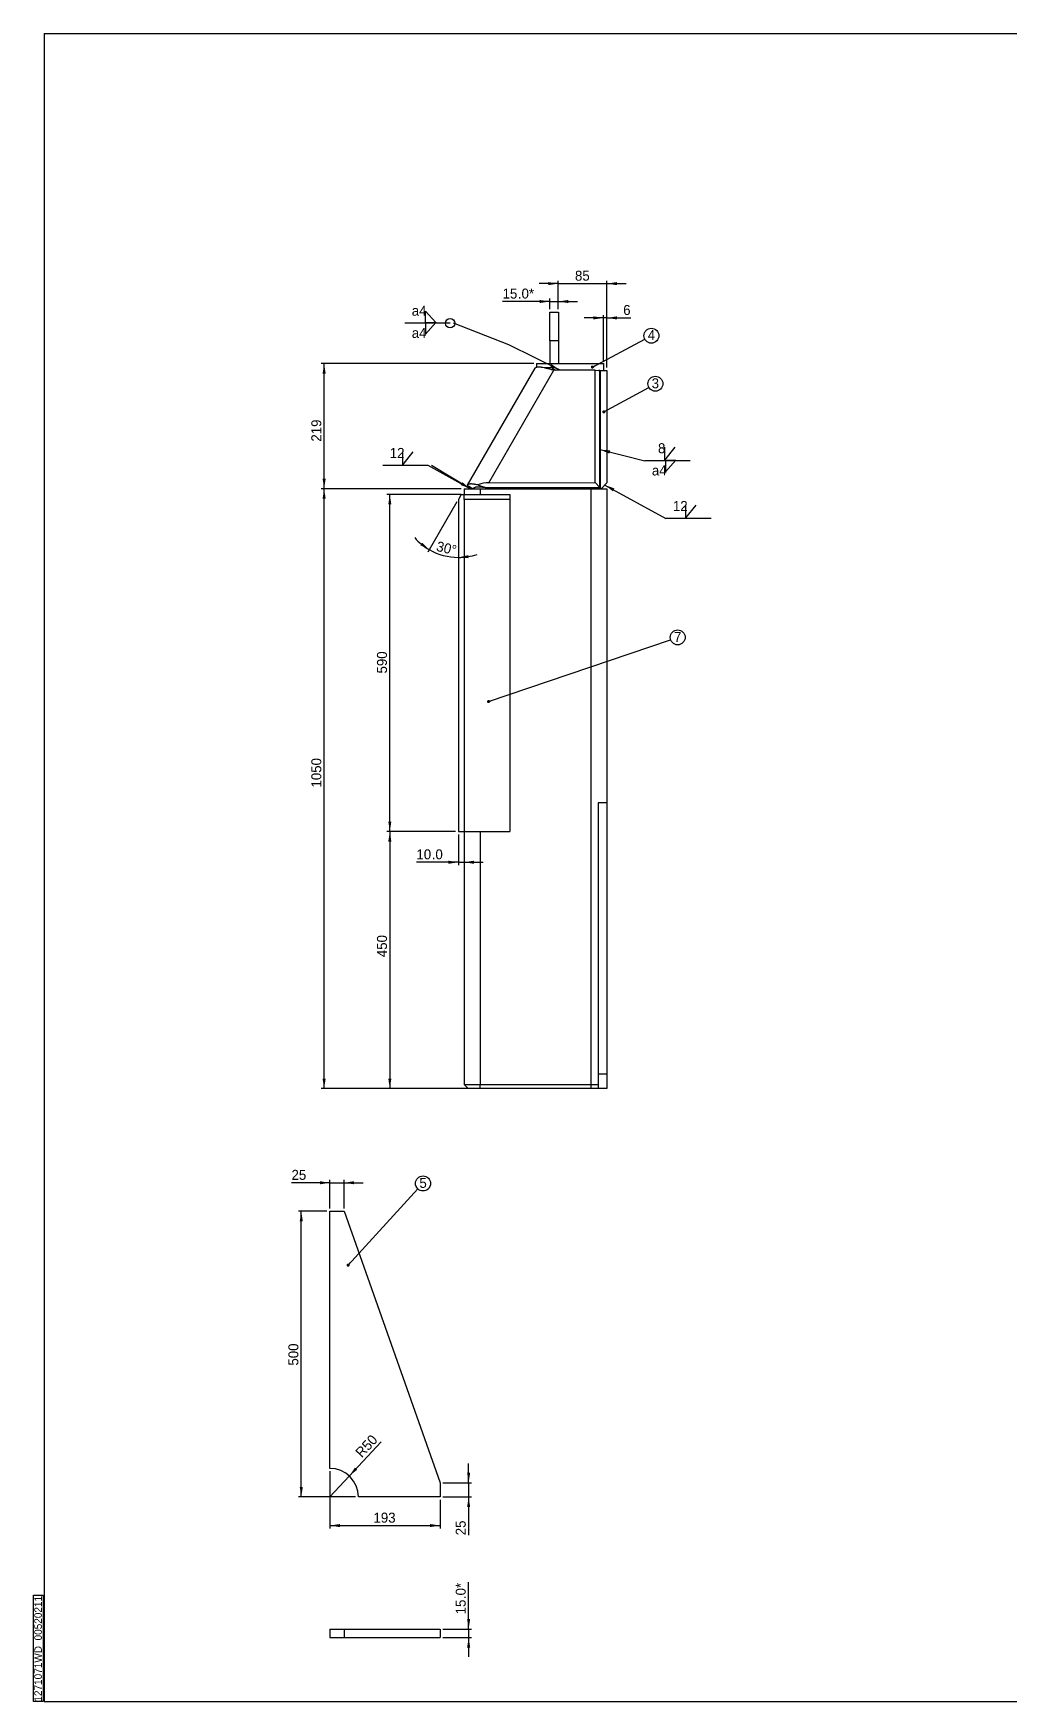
# Model space of a CAD drawing. Header units: millimetres. Extents: x 8 to 4195, y 25 to 2945.
# Drawn here: x 8 to 1717, y 25 to 2945 of the extents above; entities that cross this region are included whole.
import ezdxf

# ---------------------------------------------------------------- set-up
doc = ezdxf.new("R2010")
doc.units = ezdxf.units.MM
doc.header["$LTSCALE"] = 5
doc.layers.add('AM_0', color=7, linetype='Continuous', lineweight=25)
doc.layers.add('AM_5', color=3, linetype='Continuous')
doc.layers.add('AM_6', color=2, linetype='Continuous')
doc.styles.add('SLDTEXTSTYLE0', font='ARIAL.TTF', dxfattribs={"width": 0.948})
doc.styles.get("Standard").update_dxf_attribs({"font": 'ARIAL.TTF'})
doc.dimstyles.new('SLDDIMSTYLE0', dxfattribs={"dimtxt": 17.5, "dimasz": 17.5, "dimexe": 0, "dimexo": 0.0625, "dimgap": 4.375, "dimtad": 1, "dimdec": 1, "dimrnd": 1e-09, "dimzin": 12, "dimdsep": 46, "dimtxsty": 'SLDTEXTSTYLE0', "dimsah": 1, "dimcen": 0.09, "dimadec": 0, "dimazin": 3, "dimtfac": 1, "dimtdec": 1, "dimtmove": 0, "dimatfit": 0, "dimfxl": 1, "dimfrac": 2, "dimtolj": 1, "dimtzin": 12, "dimarcsym": 0})
doc.dimstyles.new('SLDDIMSTYLE1', dxfattribs={"dimtxt": 17.5, "dimasz": 17.5, "dimexe": 0, "dimexo": 0.0625, "dimgap": 4.375, "dimtad": 1, "dimdec": 1, "dimrnd": 1e-09, "dimzin": 12, "dimdsep": 46, "dimtxsty": 'SLDTEXTSTYLE0', "dimsah": 1, "dimcen": 0.09, "dimadec": 0, "dimazin": 3, "dimtfac": 1, "dimtdec": 1, "dimtofl": 0, "dimtmove": 0, "dimatfit": 3, "dimfxl": 1, "dimfrac": 2, "dimtolj": 1, "dimtzin": 12, "dimarcsym": 0})
doc.dimstyles.new('SLDDIMSTYLE11', dxfattribs={"dimtxt": 17.5, "dimasz": 17.5, "dimexe": 0, "dimexo": 0.0625, "dimgap": 4.375, "dimtad": 1, "dimdec": 1, "dimrnd": 1e-09, "dimzin": 12, "dimdsep": 46, "dimtxsty": 'SLDTEXTSTYLE0', "dimsah": 1, "dimcen": 0, "dimadec": 0, "dimazin": 3, "dimtfac": 1, "dimtdec": 1, "dimtofl": 0, "dimtmove": 0, "dimatfit": 3, "dimfxl": 1, "dimfrac": 2, "dimtolj": 1, "dimtzin": 12, "dimarcsym": 0})
doc.dimstyles.new('SLDDIMSTYLE2', dxfattribs={"dimtxt": 17.5, "dimasz": 17.5, "dimexe": 0, "dimexo": 0.0625, "dimgap": 4.375, "dimtad": 1, "dimdec": 4, "dimlfac": 5, "dimzin": 12, "dimdsep": 46, "dimtxsty": 'SLDTEXTSTYLE0', "dimsah": 1, "dimcen": 0.09, "dimadec": 1, "dimazin": 3, "dimtfac": 1, "dimtdec": 1, "dimtofl": 0, "dimtmove": 0, "dimatfit": 3, "dimfxl": 1, "dimfrac": 2, "dimtolj": 1, "dimtzin": 12, "dimarcsym": 0})
doc.dimstyles.new('SLDDIMSTYLE3', dxfattribs={"dimtxt": 0.18, "dimasz": 5.384615, "dimexe": 0, "dimexo": 0.0625, "dimgap": 0, "dimtad": 0, "dimtih": 1, "dimtoh": 1, "dimdec": 0, "dimrnd": 1e-09, "dimzin": 0, "dimdsep": 46, "dimtxsty": 'STANDARD', "dimblk1": 'DOT', "dimblk2": 'DOT', "dimsah": 1, "dimcen": 0.09, "dimadec": 0, "dimazin": 0, "dimtfac": 5.384615, "dimtdec": 0, "dimtofl": 0, "dimtmove": 0, "dimatfit": 3, "dimldrblk": 'DOT', "dimfxl": 1, "dimfrac": 2, "dimtolj": 1, "dimtzin": 0, "dimarcsym": 0})
doc.dimstyles.new('SLDDIMSTYLE4', dxfattribs={"dimtxt": 0.18, "dimasz": 17.5, "dimexe": 0, "dimexo": 0.0625, "dimgap": 0, "dimtad": 0, "dimtih": 1, "dimtoh": 1, "dimdec": 0, "dimrnd": 1e-09, "dimzin": 0, "dimdsep": 46, "dimtxsty": 'STANDARD', "dimsah": 1, "dimcen": 0.09, "dimadec": 0, "dimazin": 0, "dimtfac": 17.5, "dimtdec": 0, "dimtofl": 0, "dimtmove": 0, "dimatfit": 3, "dimfxl": 1, "dimfrac": 2, "dimtolj": 1, "dimtzin": 0, "dimarcsym": 0})

# ---------------------------------------------------------------- blocks, each defined once
blk = doc.blocks.new('SW_NOTE_0')
at = {"layer": 'AM_6', "color": 0}
for p, q in [((-18.8, 0.2), (-18.8, 186.4)), ((-18.8, 186.4), (-1.4, 186.4)), ((-1.4, 186.4), (-1.4, 0.2)), ((-1.4, 0.2), (-18.8, 0.2))]:
    blk.add_line(p, q, dxfattribs=at)
at = {"layer": 'AM_6', "color": 0, "insert": (-17.1, 0), "char_height": 13.229, "attachment_point": 1, "rotation": 90, "style": 'SLDTEXTSTYLE0'}
blk.add_mtext('1271071WD_00520211', dxfattribs=at)
blk = doc.blocks.new('_D')
at = {"layer": 'AM_5'}
for p, q in [((1005.7, 2446.9), (972.1, 2446.9)), ((1005.7, 2371.9), (1005.7, 2451.9)), ((1011.7, 2446.9), (1005.7, 2446.9)), ((1011.7, 2359.9), (1011.7, 2451.9)), ((1011.7, 2446.9), (1053.7, 2446.9))]:
    blk.add_line(p, q, dxfattribs=at)
for points in [[(1005.7, 2446.9), (988.2, 2449.6), (988.2, 2444.2)], [(1011.7, 2446.9), (1029.2, 2444.2), (1029.2, 2449.6)]]:
    blk.add_solid(points, dxfattribs=at)
at = {"layer": 'AM_5', "insert": (1040.3, 2469.5), "char_height": 17.5, "attachment_point": 1, "style": 'SLDTEXTSTYLE0'}
blk.add_mtext('6', dxfattribs=at)
blk = doc.blocks.new('_D_1')
at = {"layer": 'AM_5'}
for p, q in [((756.7, 2147.9), (511.7, 2147.9)), ((516.7, 1097.9), (516.7, 2147.9)), ((784.7, 1097.9), (511.7, 1097.9))]:
    blk.add_line(p, q, dxfattribs=at)
for points in [[(516.7, 2147.9), (514, 2130.4), (519.4, 2130.4)], [(516.7, 1097.9), (519.4, 1115.4), (514, 1115.4)]]:
    blk.add_solid(points, dxfattribs=at)
at = {"layer": 'AM_5', "insert": (494.2, 1624.9), "char_height": 17.5, "attachment_point": 1, "rotation": 90, "style": 'SLDTEXTSTYLE0'}
blk.add_mtext('1050', dxfattribs=at)
blk = doc.blocks.new('_D_2')
at = {"layer": 'AM_5'}
for p, q in [((883.7, 2366.9), (511.7, 2366.9)), ((516.7, 2147.9), (516.7, 2366.9)), ((756.7, 2147.9), (511.7, 2147.9))]:
    blk.add_line(p, q, dxfattribs=at)
for points in [[(516.7, 2366.9), (514, 2349.4), (519.4, 2349.4)], [(516.7, 2147.9), (519.4, 2165.4), (514, 2165.4)]]:
    blk.add_solid(points, dxfattribs=at)
at = {"layer": 'AM_5', "insert": (494.2, 2230.3), "char_height": 17.5, "attachment_point": 1, "rotation": 90, "style": 'SLDTEXTSTYLE0'}
blk.add_mtext('219', dxfattribs=at)
blk = doc.blocks.new('_D_3')
at = {"layer": 'AM_5'}
for p, q in [((756.7, 2137.9), (626.7, 2137.9)), ((631.7, 1547.9), (631.7, 2137.9)), ((746.7, 1547.9), (626.7, 1547.9))]:
    blk.add_line(p, q, dxfattribs=at)
for points in [[(631.7, 2137.9), (629, 2120.4), (634.4, 2120.4)], [(631.7, 1547.9), (634.4, 1565.4), (629, 1565.4)]]:
    blk.add_solid(points, dxfattribs=at)
at = {"layer": 'AM_5', "insert": (609.2, 1824.5), "char_height": 17.5, "attachment_point": 1, "rotation": 90, "style": 'SLDTEXTSTYLE0'}
blk.add_mtext('590', dxfattribs=at)
blk = doc.blocks.new('_D_4')
at = {"layer": 'AM_5'}
blk.add_line((749.2, 2124.9), (698.4, 2036.8), dxfattribs=at)
for start, end in [(221.2623, 240), (240, 270), (270, 288.7377)]:
    blk.add_arc((751.7, 2129.3), 101.7, start, end, dxfattribs=at)
for points in [[(700.9, 2041.2), (688.1, 2053.4), (685, 2049)], [(751.7, 2027.5), (769.4, 2026.3), (768.9, 2031.7)]]:
    blk.add_solid(points, dxfattribs=at)
at = {"layer": 'AM_5', "insert": (716, 2056.3), "char_height": 17.5, "attachment_point": 1, "rotation": 346.8494, "style": 'SLDTEXTSTYLE0'}
blk.add_mtext('30°', dxfattribs=at)
blk = doc.blocks.new('_D_5')
at = {"layer": 'AM_5'}
for p, q in [((751.7, 1542.9), (751.7, 1489.1)), ((751.7, 1494.1), (678.3, 1494.1)), ((751.7, 1494.1), (761.7, 1494.1)), ((761.7, 1494.1), (795.4, 1494.1))]:
    blk.add_line(p, q, dxfattribs=at)
for points in [[(751.7, 1494.1), (734.2, 1496.8), (734.2, 1491.4)], [(761.7, 1494.1), (779.2, 1491.4), (779.2, 1496.8)]]:
    blk.add_solid(points, dxfattribs=at)
at = {"layer": 'AM_5', "char_height": 17.5, "attachment_point": 1, "style": 'SLDTEXTSTYLE0'}
for s, insert in [('10', (678.3, 1516.7)), ('.0', (705.1, 1516.7))]:
    blk.add_mtext(s, dxfattribs=dict(at, insert=insert))
blk = doc.blocks.new('_D_6')
at = {"layer": 'AM_5'}
for p, q in [((746.7, 1547.9), (626.7, 1547.9)), ((631.7, 1547.9), (631.7, 1097.9)), ((784.7, 1097.9), (626.7, 1097.9))]:
    blk.add_line(p, q, dxfattribs=at)
for points in [[(631.7, 1547.9), (629, 1530.4), (634.4, 1530.4)], [(631.7, 1097.9), (634.4, 1115.4), (629, 1115.4)]]:
    blk.add_solid(points, dxfattribs=at)
at = {"layer": 'AM_5', "insert": (609.2, 1328), "char_height": 17.5, "attachment_point": 1, "rotation": 90, "style": 'SLDTEXTSTYLE0'}
blk.add_mtext('450', dxfattribs=at)
blk = doc.blocks.new('_D_7')
at = {"layer": 'AM_5'}
for p, q in [((926.7, 2461.9), (926.7, 2511.9)), ((1011.7, 2359.9), (1011.7, 2511.9)), ((926.7, 2506.9), (893.1, 2506.9)), ((926.7, 2506.9), (1011.7, 2506.9)), ((1011.7, 2506.9), (1045.4, 2506.9))]:
    blk.add_line(p, q, dxfattribs=at)
for points in [[(926.7, 2506.9), (909.2, 2509.6), (909.2, 2504.2)], [(1011.7, 2506.9), (1029.2, 2504.2), (1029.2, 2509.6)]]:
    blk.add_solid(points, dxfattribs=at)
at = {"layer": 'AM_5', "insert": (955.9, 2529.5), "char_height": 17.5, "attachment_point": 1, "style": 'SLDTEXTSTYLE0'}
blk.add_mtext('85', dxfattribs=at)
blk = doc.blocks.new('_D_8')
at = {"layer": 'AM_5'}
for p, q in [((911.7, 2475.6), (829.1, 2475.6)), ((911.7, 2461.9), (911.7, 2480.6)), ((911.7, 2475.6), (926.7, 2475.6)), ((926.7, 2461.9), (926.7, 2480.6)), ((926.7, 2475.6), (960.4, 2475.6))]:
    blk.add_line(p, q, dxfattribs=at)
for points in [[(911.7, 2475.6), (894.2, 2478.3), (894.2, 2472.9)], [(926.7, 2475.6), (944.2, 2472.9), (944.2, 2478.3)]]:
    blk.add_solid(points, dxfattribs=at)
at = {"layer": 'AM_5', "char_height": 17.5, "attachment_point": 1, "style": 'SLDTEXTSTYLE0'}
for s, insert in [('15', (829.1, 2498.2)), ('.0*', (855.9, 2498.2))]:
    blk.add_mtext(s, dxfattribs=dict(at, insert=insert))
blk = doc.blocks.new('SW_NOTE_0_1')
at = {"layer": 'AM_6', "color": 0}
blk.add_circle((11.5, 6.1), 13.1, dxfattribs=at)
at = {"layer": 'AM_6', "color": 0, "insert": (11.5, 15.9), "char_height": 17.5, "attachment_point": 2, "style": 'SLDTEXTSTYLE0'}
blk.add_mtext('4', dxfattribs=at)
blk = doc.blocks.new('_Dot')
at = {"color": 0, "linetype": 'ByBlock', "lineweight": -2}
blk.add_line((-0.5, 0), (-1, 0), dxfattribs=at)
at = {"color": 0, "linetype": 'ByBlock', "const_width": 0.5}
blk.add_lwpolyline([(-0.25, 0, 1), (0.25, 0, 1)], format="xyb", close=True, dxfattribs=at)
blk = doc.blocks.new('SW_NOTE_0_2')
at = {"layer": 'AM_6', "color": 0}
blk.add_circle((11.5, 6.3), 13.1, dxfattribs=at)
at = {"layer": 'AM_6', "color": 0, "insert": (11.5, 15.8), "char_height": 17.5, "attachment_point": 2, "style": 'SLDTEXTSTYLE0'}
blk.add_mtext('3', dxfattribs=at)
blk = doc.blocks.new('SW_NOTE_0_3')
at = {"layer": 'AM_6', "color": 0}
blk.add_circle((12.4, 4.2), 13.1, dxfattribs=at)
at = {"layer": 'AM_6', "color": 0, "insert": (12.5, 13.8), "char_height": 17.5, "attachment_point": 2, "style": 'SLDTEXTSTYLE0'}
blk.add_mtext('7', dxfattribs=at)
blk = doc.blocks.new('SW_SYMBOL_JWELD_FILL')
at = {"layer": 'AM_5', "color": 0}
for p, q in [((500, 0), (500, 4500)), ((500, 4500), (4500, 0)), ((500, 0), (4500, 0))]:
    blk.add_line(p, q, dxfattribs=at)
blk = doc.blocks.new('SW_WELDSYMBOL_0')
at = {"layer": 'AM_5', "color": 0}
blk.add_line((45.4, -3.3), (-34, -3.3), dxfattribs=at)
blk.add_circle((45.4, -3.3), 8.24, dxfattribs=at)
at = {"layer": 'AM_5', "color": 0, "xscale": 0.0045117371, "yscale": 0.0045117371, "zscale": 0.0045117371}
blk.add_blockref('SW_SYMBOL_JWELD_FILL', (0, -2.3), dxfattribs=at)
at = {"layer": 'AM_5', "color": 0, "extrusion": (0, 0, -1), "xscale": 0.0045117371, "yscale": 0.0045117371, "zscale": 0.0045117371, "rotation": 180}
blk.add_blockref('SW_SYMBOL_JWELD_FILL', (0, -2.3), dxfattribs=at)
at = {"layer": 'AM_5', "color": 0, "char_height": 17.5, "attachment_point": 1, "style": 'SLDTEXTSTYLE0'}
for insert in [(-21.7, 27.3), (-21.7, -11.6)]:
    blk.add_mtext('a4', dxfattribs=dict(at, insert=insert))
blk = doc.blocks.new('SW_SYMBOL_JWELD_BUSB')
at = {"layer": 'AM_5', "color": 0}
for q in [(1000, 5000), (5000, 5000)]:
    blk.add_line((1000, 0), q, dxfattribs=at)
blk = doc.blocks.new('SW_WELDSYMBOL_1')
at = {"layer": 'AM_5', "color": 0}
blk.add_line((79.4, 0), (0, 0), dxfattribs=at)
at = {"layer": 'AM_5', "color": 0, "xscale": 0.0045117371, "yscale": 0.0045117371, "zscale": 0.0045117371}
blk.add_blockref('SW_SYMBOL_JWELD_BUSB', (30.7, 1), dxfattribs=at)
at = {"layer": 'AM_5', "color": 0, "extrusion": (0, 0, -1), "xscale": 0.0045117371, "yscale": 0.0045117371, "zscale": 0.0045117371, "rotation": 180}
blk.add_blockref('SW_SYMBOL_JWELD_FILL', (-34, 1), dxfattribs=at)
at = {"layer": 'AM_5', "color": 0, "char_height": 17.5, "attachment_point": 1, "style": 'SLDTEXTSTYLE0'}
for s, insert in [('8', (23, 30.6)), ('a4', (12.3, -8.3))]:
    blk.add_mtext(s, dxfattribs=dict(at, insert=insert))
blk = doc.blocks.new('SW_WELDSYMBOL_2')
at = {"layer": 'AM_5', "color": 0}
blk.add_line((79.4, 0), (0, 0), dxfattribs=at)
at = {"layer": 'AM_5', "color": 0, "xscale": 0.0045117371, "yscale": 0.0045117371, "zscale": 0.0045117371}
blk.add_blockref('SW_SYMBOL_JWELD_BUSB', (30.7, 1), dxfattribs=at)
at = {"layer": 'AM_5', "color": 0, "insert": (12.3, 30.6), "char_height": 17.5, "attachment_point": 1, "style": 'SLDTEXTSTYLE0'}
blk.add_mtext('12', dxfattribs=at)
blk = doc.blocks.new('SW_WELDSYMBOL_3')
at = {"layer": 'AM_5', "color": 0}
for p, q in [((-5.7, 0), (-85.1, 0)), ((67.8, -40.7), (-5.7, 0))]:
    blk.add_line(p, q, dxfattribs=at)
at = {"layer": 'AM_5', "color": 0, "xscale": 0.0045117371, "yscale": 0.0045117371, "zscale": 0.0045117371}
blk.add_blockref('SW_SYMBOL_JWELD_BUSB', (-54.4, 1), dxfattribs=at)
at = {"layer": 'AM_5', "color": 0, "insert": (-72.8, 30.6), "char_height": 17.5, "attachment_point": 1, "style": 'SLDTEXTSTYLE0'}
blk.add_mtext('12', dxfattribs=at)
blk = doc.blocks.new('_D_43')
at = {"layer": 'AM_5'}
for p, q in [((526.7, 428.1), (526.7, 328.1)), ((719.7, 378.1), (719.7, 328.1)), ((526.7, 333.1), (719.7, 333.1))]:
    blk.add_line(p, q, dxfattribs=at)
for points in [[(526.7, 333.1), (544.2, 330.4), (544.2, 335.8)], [(719.7, 333.1), (702.2, 335.8), (702.2, 330.4)]]:
    blk.add_solid(points, dxfattribs=at)
at = {"layer": 'AM_5', "insert": (603.1, 355.7), "char_height": 17.5, "attachment_point": 1, "style": 'SLDTEXTSTYLE0'}
blk.add_mtext('193', dxfattribs=at)
blk = doc.blocks.new('_D_44')
at = {"layer": 'AM_5'}
for p, q in [((521.7, 883.1), (471.7, 883.1)), ((476.7, 383.1), (476.7, 883.1)), ((571.7, 383.1), (471.7, 383.1))]:
    blk.add_line(p, q, dxfattribs=at)
for points in [[(476.7, 883.1), (474, 865.6), (479.4, 865.6)], [(476.7, 383.1), (479.4, 400.6), (474, 400.6)]]:
    blk.add_solid(points, dxfattribs=at)
at = {"layer": 'AM_5', "insert": (454.1, 613.1), "char_height": 17.5, "attachment_point": 1, "rotation": 90, "style": 'SLDTEXTSTYLE0'}
blk.add_mtext('500', dxfattribs=at)
blk = doc.blocks.new('_D_45')
at = {"layer": 'AM_5'}
for p, q in [((526.7, 888.1), (526.7, 938.1)), ((551.7, 888.1), (551.7, 938.1)), ((526.7, 933.1), (459.6, 933.1)), ((526.7, 933.1), (551.7, 933.1)), ((551.7, 933.1), (585.3, 933.1))]:
    blk.add_line(p, q, dxfattribs=at)
for points in [[(526.7, 933.1), (509.2, 935.8), (509.2, 930.4)], [(551.7, 933.1), (569.2, 930.4), (569.2, 935.8)]]:
    blk.add_solid(points, dxfattribs=at)
at = {"layer": 'AM_5', "insert": (459.6, 955.7), "char_height": 17.5, "attachment_point": 1, "style": 'SLDTEXTSTYLE0'}
blk.add_mtext('25', dxfattribs=at)
blk = doc.blocks.new('_D_46')
at = {"layer": 'AM_5'}
for p, q in [((769.7, 408.1), (769.7, 441.8)), ((724.7, 408.1), (774.7, 408.1)), ((724.7, 383.1), (774.7, 383.1)), ((769.7, 408.1), (769.7, 383.1)), ((769.7, 383.1), (769.7, 316.1))]:
    blk.add_line(p, q, dxfattribs=at)
for points in [[(769.7, 408.1), (772.4, 425.6), (767, 425.6)], [(769.7, 383.1), (767, 365.6), (772.4, 365.6)]]:
    blk.add_solid(points, dxfattribs=at)
at = {"layer": 'AM_5', "insert": (747.1, 316.1), "char_height": 17.5, "attachment_point": 1, "rotation": 90, "style": 'SLDTEXTSTYLE0'}
blk.add_mtext('25', dxfattribs=at)
blk = doc.blocks.new('_D_47')
at = {"layer": 'AM_5'}
for q in [(616.3, 479.8), (526.7, 383.1)]:
    blk.add_line((560.7, 419.8), q, dxfattribs=at)
blk.add_solid([(560.7, 419.8), (574.6, 430.8), (570.6, 434.5)], dxfattribs=at)
at = {"layer": 'AM_5', "insert": (569.8, 462.7), "char_height": 17.5, "attachment_point": 1, "rotation": 47.1634, "style": 'SLDTEXTSTYLE0'}
blk.add_mtext('R50', dxfattribs=at)
blk = doc.blocks.new('SW_NOTE_0_15')
at = {"layer": 'AM_6', "color": 0}
blk.add_circle((8.9, 9.7), 13.2, dxfattribs=at)
at = {"layer": 'AM_6', "color": 0, "insert": (9, 19.4), "char_height": 17.5, "attachment_point": 2, "style": 'SLDTEXTSTYLE0'}
blk.add_mtext('5', dxfattribs=at)
blk = doc.blocks.new('_D_48')
at = {"layer": 'AM_5'}
for p, q in [((769.7, 152), (769.7, 233.8)), ((724.7, 152), (774.7, 152)), ((769.7, 152), (769.7, 137)), ((724.7, 137), (774.7, 137)), ((769.7, 137), (769.7, 103.4))]:
    blk.add_line(p, q, dxfattribs=at)
for points in [[(769.7, 152), (772.4, 169.5), (767, 169.5)], [(769.7, 137), (767, 119.5), (772.4, 119.5)]]:
    blk.add_solid(points, dxfattribs=at)
at = {"layer": 'AM_5', "char_height": 17.5, "attachment_point": 1, "rotation": 90, "style": 'SLDTEXTSTYLE0'}
for s, insert in [('.0*', (747.1, 204.4)), ('15', (747.1, 177.7))]:
    blk.add_mtext(s, dxfattribs=dict(at, insert=insert))

msp = doc.modelspace()

# ---------------------------------------------------------------- linework, layer by layer
at = {"layer": 'AM_0'}
for p, q in [((26.341747, 2944.912506), (26.341747, 24.912506)), ((26.341747, 2944.912506), (4179.964976, 2944.912506)), ((911.735949, 2406.915949), (911.735949, 2456.915949)), ((911.735949, 2456.915949), (926.735949, 2456.915949)), ((926.735949, 2456.915949), (926.735949, 2406.915949)), ((926.735949, 2406.915949), (911.735949, 2406.915949)), ((911.735949, 2406.915949), (911.735949, 2366.915949)), ((926.735949, 2406.915949), (926.735949, 2366.915949)), ((888.735949, 2366.915949), (888.735949, 2360.793523)), ((888.735949, 2366.915949), (914.735949, 2366.915949)), ((914.735949, 2366.915949), (914.735949, 2359.915949)), ((914.735949, 2366.915949), (1005.735949, 2366.915949)), ((1005.735949, 2366.915949), (1005.735949, 2354.915949)), ((885.70045, 2358.915949), (767.343645, 2153.915949)), ((804.981904, 2158.456828), (918.741724, 2355.494617)), ((902.092226, 2359.915949), (914.735949, 2359.915949)), ((914.735949, 2359.915949), (921.5793, 2355.49554)), ((991.489612, 2355.518284), (918.741724, 2355.494617)), ((991.489612, 2158.517504), (991.489612, 2355.518284)), ((991.489612, 2355.518284), (999.515863, 2354.729054)), ((997.615191, 2354.915949), (999.735949, 2354.915949)), ((999.520545, 2354.729056), (997.619889, 2354.915949)), ((999.515863, 2354.729054), (999.515863, 2149.767559)), ((999.515863, 2354.729054), (999.52901, 2354.333138)), ((999.520545, 2354.729056), (999.533692, 2354.33314)), ((999.52901, 2354.333138), (999.533692, 2354.33314)), ((999.52901, 2149.371643), (999.52901, 2354.333138)), ((999.533692, 2354.33314), (999.533692, 2149.371645)), ((999.735949, 2354.915949), (1011.735949, 2354.915949)), ((999.735949, 2354.915949), (999.735949, 2147.915949)), ((1011.735949, 2354.915949), (1011.735949, 2157.915949)), ((756.735949, 2137.915949), (751.735949, 2129.255695)), ((756.735949, 2137.915949), (761.735949, 2137.915949)), ((761.735949, 2147.915949), (789.735949, 2147.915949)), ((761.735949, 2147.915949), (761.735949, 2137.915949)), ((761.735949, 2137.915949), (841.735949, 2137.915949)), ((761.735949, 2129.255695), (761.735949, 2137.915949)), ((767.343645, 2153.915949), (777.735949, 2147.915949)), ((789.735949, 2147.915949), (983.735949, 2147.915949)), ((789.735949, 2147.915949), (789.735949, 2137.915949)), ((999.515863, 2149.767559), (800.411214, 2149.702785)), ((800.424361, 2149.306869), (800.411214, 2149.702785)), ((800.424361, 2149.306869), (999.52901, 2149.371643)), ((804.981904, 2158.456828), (991.489612, 2158.517504)), ((841.735949, 2137.915949), (841.735949, 2129.255695)), ((983.735949, 2147.915949), (983.735949, 1104.915949)), ((983.735949, 2147.915949), (999.735949, 2147.915949)), ((999.515863, 2149.767559), (991.489612, 2158.517504)), ((999.515863, 2149.767559), (999.52901, 2149.371643)), ((999.533692, 2149.371645), (999.52901, 2149.371643)), ((999.735949, 2147.915949), (1001.735949, 2147.915949)), ((1001.735949, 2147.915949), (1011.735949, 2157.915949)), ((1001.735949, 2147.915949), (1011.735949, 2147.915949)), ((1011.735949, 2147.915949), (1011.735949, 1597.915949)), ((751.735949, 2129.255695), (751.735949, 1547.915949)), ((841.735949, 2129.255695), (761.735949, 2129.255695)), ((761.735949, 2129.255695), (761.735949, 1547.915949)), ((841.735949, 2129.255695), (841.735949, 1547.915949)), ((1011.735949, 1597.915949), (996.735949, 1597.915949)), ((996.735949, 1597.915949), (996.735949, 1122.915949)), ((1011.735949, 1597.915949), (1011.735949, 1122.915949)), ((751.735949, 1547.915949), (761.735949, 1547.915949)), ((761.735949, 1547.915949), (841.735949, 1547.915949)), ((761.735949, 1547.915949), (761.735949, 1104.915949)), ((789.735949, 1547.915949), (789.735949, 1104.915949)), ((1011.735949, 1122.915949), (996.735949, 1122.915949)), ((996.735949, 1122.915949), (996.735949, 1097.915949)), ((1011.735949, 1122.915949), (1011.735949, 1097.915949)), ((761.735949, 1104.915949), (789.735949, 1104.915949)), ((768.735949, 1097.915949), (761.735949, 1104.915949)), ((789.735949, 1097.915949), (768.735949, 1097.915949)), ((789.735949, 1104.915949), (983.735949, 1104.915949)), ((789.735949, 1097.915949), (789.735949, 1104.915949)), ((983.735949, 1097.915949), (789.735949, 1097.915949)), ((983.735949, 1104.915949), (996.735949, 1104.915949)), ((983.735949, 1104.915949), (983.735949, 1097.915949)), ((996.735949, 1097.915949), (983.735949, 1097.915949)), ((1011.735949, 1097.915949), (996.735949, 1097.915949)), ((526.688024, 883.124638), (551.688024, 883.124638)), ((526.688024, 433.124638), (526.688024, 883.124638)), ((551.688024, 883.124638), (719.688024, 408.124638)), ((719.688024, 383.124638), (576.688024, 383.124638)), ((719.688024, 408.124638), (719.688024, 383.124638)), ((526.688024, 152.044156), (526.688024, 137.044156)), ((526.688024, 152.044156), (551.688024, 152.044156)), ((551.688024, 152.044156), (551.688024, 137.044156)), ((551.688024, 152.044156), (719.688024, 152.044156)), ((719.688024, 152.044156), (719.688024, 137.044156)), ((526.688024, 137.044156), (551.688024, 137.044156)), ((551.688024, 137.044156), (719.688024, 137.044156)), ((26.341747, 24.912506), (4179.964976, 24.912506))]:
    msp.add_line(p, q, dxfattribs=at)
msp.add_arc((526.688024, 383.124638), 50, 0, 90, dxfattribs=at)
msp.add_ellipse((786.699142, 2123.440655), major_axis=(37.962033, 26.505658), ratio=0.6027582235, start_param=0.7124989904, end_param=1.1929730231, dxfattribs=at)
for points, knots in [([(885.70045, 2358.915949), (886.01484, 2359.460489), (886.492201, 2359.89956), (887.447872, 2360.416279), (887.806625, 2360.564707), (888.406754, 2360.752294), (888.617147, 2360.808972), (889.059121, 2360.910622), (889.290615, 2360.95552), (890.489141, 2361.148963), (891.587327, 2361.207468), (893.443236, 2361.164549), (894.096861, 2361.128322), (895.131752, 2361.04158), (895.486731, 2361.007144), (896.208717, 2360.928209), (896.576077, 2360.883705), (898.444359, 2360.636984), (900.038979, 2360.362837), (902.583964, 2359.847889), (903.459541, 2359.658483), (905.257908, 2359.247056), (906.16967, 2359.027611), (908.942375, 2358.332096), (910.840442, 2357.819167), (913.766449, 2356.986155), (914.758524, 2356.696753), (916.745585, 2356.105283), (917.742038, 2355.802846), (918.741724, 2355.494617)], [0, 0, 0, 0, 0.125, 0.125, 0.1875, 0.1875, 0.21875, 0.21875, 0.25, 0.25, 0.375, 0.375, 0.4375, 0.4375, 0.46875, 0.46875, 0.5, 0.5, 0.625, 0.625, 0.6875, 0.6875, 0.75, 0.75, 0.875, 0.875, 0.9375, 0.9375, 1, 1, 1, 1]), ([(785.853589, 2154.486605), (784.64284, 2154.761975), (783.470677, 2155.008673), (781.769637, 2155.331741), (781.212184, 2155.431578), (780.11663, 2155.614585), (779.579602, 2155.697518), (778.019913, 2155.916998), (777.040817, 2156.025639), (775.199591, 2156.164737), (774.337471, 2156.195221), (773.132862, 2156.177357), (772.74491, 2156.160638), (772.008131, 2156.105514), (771.658611, 2156.067183), (770.665106, 2155.919761), (770.075954, 2155.778339), (769.041036, 2155.405474), (768.594894, 2155.173784), (767.851293, 2154.613252), (767.558518, 2154.288121), (767.343645, 2153.915949)], [0, 0, 0, 0, 0.125, 0.125, 0.1875, 0.1875, 0.25, 0.25, 0.375, 0.375, 0.5, 0.5, 0.5625, 0.5625, 0.625, 0.625, 0.75, 0.75, 0.875, 0.875, 1, 1, 1, 1]), ([(800.424361, 2149.306869), (799.088806, 2149.543851), (797.773957, 2149.765159), (795.829486, 2150.063619), (795.185991, 2150.157498), (793.908111, 2150.332001), (793.2709, 2150.412944), (791.394062, 2150.629931), (790.198652, 2150.739388), (788.484291, 2150.841797), (787.926042, 2150.865582), (786.836031, 2150.890226), (786.302, 2150.890959), (784.768041, 2150.855605), (783.82905, 2150.782769), (782.540254, 2150.591075), (782.130717, 2150.513362), (781.352183, 2150.327884), (780.983399, 2150.21989), (779.959319, 2149.854759), (779.377392, 2149.555043), (778.649817, 2149.012494), (778.431648, 2148.816063), (778.044708, 2148.389468), (777.877054, 2148.16035), (777.735949, 2147.915949)], [0, 0, 0, 0, 0.125, 0.125, 0.1875, 0.1875, 0.25, 0.25, 0.375, 0.375, 0.4375, 0.4375, 0.5, 0.5, 0.625, 0.625, 0.6875, 0.6875, 0.75, 0.75, 0.875, 0.875, 0.9375, 0.9375, 1, 1, 1, 1]), ([(800.411214, 2149.702785), (799.158126, 2150.024247), (797.911395, 2150.358964), (795.437342, 2151.068866), (794.209989, 2151.444079), (790.561319, 2152.638783), (788.18459, 2153.525614), (785.853589, 2154.486605)], [0, 0, 0, 0, 0.25, 0.25, 0.5, 0.5, 1, 1, 1, 1])]:
    msp.add_open_spline(points, degree=3, knots=knots, dxfattribs=at)
at = {"layer": 'AM_5'}
for p, q in [((840.231965, 2399.473977), (742.934562, 2437.631353)), ((929.684146, 2355.498177), (840.231965, 2399.473977))]:
    msp.add_line(p, q, dxfattribs=at)
msp.add_solid([(929.684146, 2355.498177), (915.167131, 2365.634982), (912.791538, 2360.802732)], dxfattribs=at)

# ---------------------------------------------------------------- block references
for name, p in [('SW_WELDSYMBOL_0', (691.844902, 2440.900041)), ('SW_WELDSYMBOL_3', (704.421647, 2188.657347)), ('SW_WELDSYMBOL_1', (1078.208925, 2196.909872)), ('SW_WELDSYMBOL_2', (1114.999289, 2095.833725))]:
    msp.add_blockref(name, p, dxfattribs=at)
at = {"layer": 'AM_6'}
for name, p in [('SW_NOTE_0_1', (1078.18535, 2409.645163)), ('SW_NOTE_0_2', (1085.057412, 2325.332791)), ('SW_NOTE_0_3', (1123.268677, 1883.516488)), ('SW_NOTE_0_15', (680.941636, 922.229462)), ('SW_NOTE_0', (26.424052, 24.912506))]:
    msp.add_blockref(name, p, dxfattribs=at)

# ---------------------------------------------------------------- dimensions: what is measured, and where the dimension line sits
at = {"layer": 'AM_5'}
for base, p1, p2, dimstyle, picture, middle in [((1011.735949, 2506.915949), (926.735949, 2456.915949), (1011.735949, 2354.915949), 'SLDDIMSTYLE0', '_D_7', (969.235949, 2506.915949)), ((1005.735949, 2446.915949), (1011.735949, 2354.915949), (1005.735949, 2366.915949), 'SLDDIMSTYLE0', '_D', (1047.002121, 2446.915949)), ((551.688024, 933.124638), (526.688024, 883.124638), (551.688024, 883.124638), 'SLDDIMSTYLE0', '_D_45', (472.982095, 933.124638)), ((719.688024, 333.124638), (526.688024, 433.124638), (719.688024, 383.124638), 'SLDDIMSTYLE1', '_D_43', (623.188024, 333.124638))]:
    dim = msp.add_linear_dim(base=base, p1=p1, p2=p2, dimstyle=dimstyle, dxfattribs=at)
    dim.commit()
    dim.dimension.update_dxf_attribs({"geometry": picture, "text_midpoint": middle, "dimtype": 160})
for base, p1, p2, text, picture, middle in [((926.735949, 2475.603582), (911.735949, 2456.915949), (926.735949, 2456.915949), '<>.0*', '_D_8', (857.222321, 2475.603582)), ((761.735949, 1494.111334), (751.735949, 1547.915949), (761.735949, 1104.915949), '<>.0', '_D_5', (701.735949, 1494.111334))]:
    dim = msp.add_linear_dim(base=base, p1=p1, p2=p2, text=text, dimstyle='SLDDIMSTYLE0', dxfattribs=at)
    dim.commit()
    dim.dimension.update_dxf_attribs({"geometry": picture, "text_midpoint": middle, "dimtype": 160})
for base, p1, p2, dimstyle, picture, middle in [((516.735949, 2366.915949), (761.735949, 2147.915949), (888.735949, 2366.915949), 'SLDDIMSTYLE1', '_D_2', (516.735949, 2250.330069)), ((516.735949, 2147.915949), (789.735949, 1097.915949), (761.735949, 2147.915949), 'SLDDIMSTYLE1', '_D_1', (516.735949, 1651.635127)), ((631.735949, 2137.915949), (751.735949, 1547.915949), (761.735949, 2137.915949), 'SLDDIMSTYLE1', '_D_3', (631.735949, 1844.547894)), ((631.735949, 1097.915949), (751.735949, 1547.915949), (789.735949, 1097.915949), 'SLDDIMSTYLE1', '_D_6', (631.735949, 1348.046484)), ((476.688024, 883.124638), (576.688024, 383.124638), (526.688024, 883.124638), 'SLDDIMSTYLE1', '_D_44', (476.688024, 633.124638)), ((769.688024, 383.124638), (719.688024, 408.124638), (719.688024, 383.124638), 'SLDDIMSTYLE0', '_D_46', (769.688024, 329.418709))]:
    dim = msp.add_linear_dim(base=base, p1=p1, p2=p2, angle=90, dimstyle=dimstyle, dxfattribs=at)
    dim.commit()
    dim.dimension.update_dxf_attribs({"geometry": picture, "text_midpoint": middle, "dimtype": 160})
dim = msp.add_angular_dim_2l(base=(725.410179, 2031.006583), line1=((756.735949, 2137.915949), (751.735949, 2129.255695)), line2=((751.735949, 1547.915949), (751.735949, 2129.255695)), dimstyle='SLDDIMSTYLE2', dxfattribs=at)
dim.commit()
dim.dimension.update_dxf_attribs({"geometry": '_D_4', "text_midpoint": (728.594695, 2030.208148), "dimtype": 162})
dim = msp.add_radius_dim(center=(526.688024, 383.124638), mpoint=(560.683486, 419.789451), dimstyle='SLDDIMSTYLE11', dxfattribs=at)
dim.commit()
dim.dimension.update_dxf_attribs({"geometry": '_D_47', "text_midpoint": (601.849917, 464.188298), "dimtype": 164})
dim = msp.add_linear_dim(base=(769.688024, 137.044156), p1=(719.688024, 152.044156), p2=(719.688024, 137.044156), angle=90, text='<>.0*', dimstyle='SLDDIMSTYLE0', dxfattribs=at)
dim.commit()
dim.dimension.update_dxf_attribs({"geometry": '_D_48', "text_midpoint": (769.688024, 205.750085), "dimtype": 160})

# ---------------------------------------------------------------- leaders
for points in [[(999.735949, 2216.286975), (1078.208925, 2196.909872)], [(772.190725, 2147.915949), (704.421647, 2188.657347)], [(1008.178143, 2154.358143), (1114.999289, 2095.833725)]]:
    msp.add_leader(points, dimstyle='SLDDIMSTYLE4', dxfattribs=at)
at = {"layer": 'AM_6'}
for points in [[(986.332788, 2360.81792), (1078.18535, 2409.645163)], [(1006.397804, 2282.381949), (1085.057412, 2325.332791)], [(804.547647, 1775.367138), (1123.268677, 1883.516488)], [(558.59897, 788.856322), (680.941636, 922.229462)]]:
    msp.add_leader(points, dimstyle='SLDDIMSTYLE3', dxfattribs=at)

doc.saveas('drawing.dxf')
